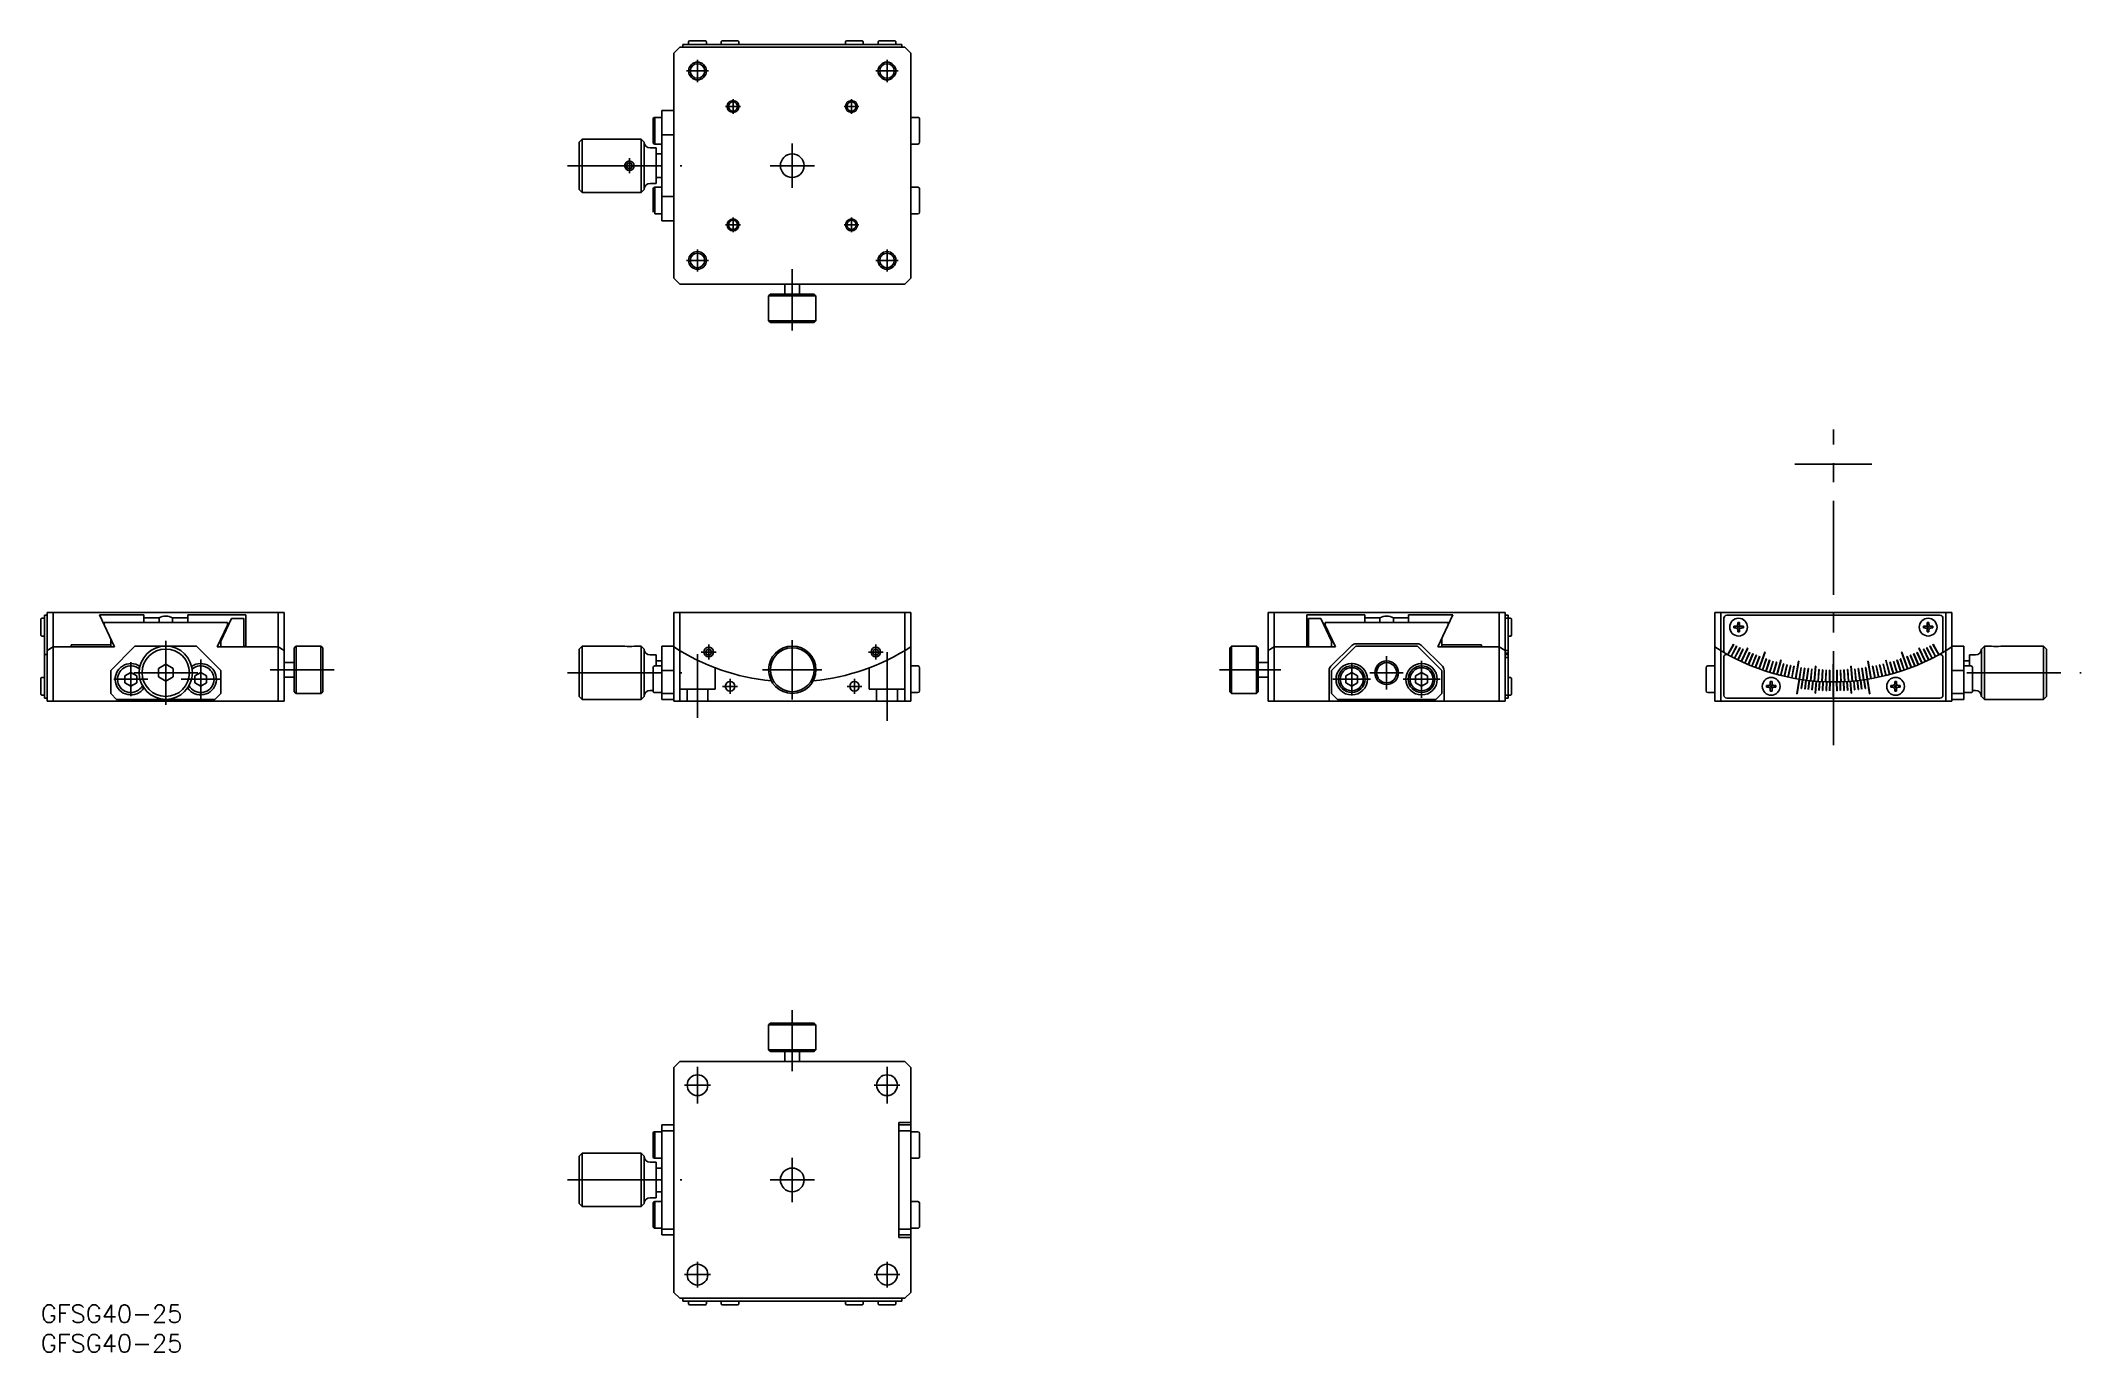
# Model space of a CAD drawing. Extents: x 0 to 345, y -8 to 214.
import ezdxf

# ---------------------------------------------------------------- set-up
doc = ezdxf.new("R2010")
doc.units = 0
doc.header["$LTSCALE"] = 0.5
doc.linetypes.add('CENTER', pattern=[50.8, 31.75, -6.35, 6.35, -6.35])
doc.linetypes.add('DASHED', pattern=[19.05, 12.7, -6.35])
for name, color, linetype in [('MSM_CENTER', 1, 'CENTER'), ('MSM_CONTINUOUS', 7, 'CONTINUOUS'), ('MSM_DASHED', 4, 'DASHED'), ('MSM_NARROW', 5, 'CONTINUOUS'), ('MSM_PART_NUMBER', 7, 'CONTINUOUS')]:
    doc.layers.add(name, color=color, linetype=linetype)
doc.styles.get("Standard").update_dxf_attribs({"font": 'txt.shx', "height": 3, "bigfont": 'bigfont.shx'})

# ---------------------------------------------------------------- blocks, each defined once
blk = doc.blocks.new('*U50')
at = {"layer": 'MSM_PART_NUMBER'}
blk.add_text('GFSG40-25', height=3, dxfattribs=at).set_placement((0, -3))
blk = doc.blocks.new('*U51')
at = {"layer": 'MSM_PART_NUMBER'}
blk.add_text('GFSG40-25', height=3, dxfattribs=at).set_placement((0, -8))

msp = doc.modelspace()

# ---------------------------------------------------------------- linework, layer by layer
at = {"layer": 'MSM_CENTER'}
for p, q in [((110.88, 206.53), (110.88, 210.28)), ((142.88, 206.53), (142.88, 210.28)), ((109.01, 208.41), (112.76, 208.41)), ((141.01, 208.41), (144.76, 208.41)), ((116.88, 201.16), (116.88, 203.66)), ((136.88, 201.16), (136.88, 203.66)), ((115.63, 202.41), (118.13, 202.41)), ((135.63, 202.41), (138.13, 202.41)), ((99.38, 191.16), (99.38, 193.66)), ((126.88, 188.66), (126.88, 196.16)), ((88.92, 192.41), (108.23, 192.41)), ((123.13, 192.41), (130.63, 192.41)), ((125.63, 192.41), (128.13, 192.41)), ((116.88, 181.16), (116.88, 183.66)), ((136.88, 181.16), (136.88, 183.66)), ((115.63, 182.41), (118.13, 182.41)), ((135.63, 182.41), (138.13, 182.41)), ((109.01, 176.41), (112.76, 176.41)), ((110.88, 174.53), (110.88, 178.28)), ((141.01, 176.41), (144.76, 176.41)), ((142.88, 174.53), (142.88, 178.28)), ((126.88, 164.56), (126.88, 174.91)), ((302.67, 94.53), (302.67, 147.83)), ((309.17, 141.97), (296.16, 141.97)), ((21.1, 101.36), (21.1, 112.18)), ((111.52, 110.27), (114.02, 110.27)), ((112.77, 109.02), (112.77, 111.52)), ((126.88, 102.27), (126.88, 112.27)), ((139.74, 110.27), (142.24, 110.27)), ((140.99, 109.02), (140.99, 111.52)), ((15.2, 102.79), (15.2, 108.54)), ((27, 102.36), (27, 108.98)), ((38.71, 107.27), (49.56, 107.27)), ((110.88, 99.16), (110.88, 109.91)), ((121.88, 107.27), (131.88, 107.27)), ((142.88, 98.64), (142.88, 110.22)), ((199, 107.27, -5.9), (209.4, 107.27, -5.9)), ((221.34, 102.91, -5.9), (221.34, 108.42, -5.9)), ((227.24, 103.96, -5.9), (227.24, 109.58, -5.9)), ((233.14, 102.54, -5.9), (233.14, 108.79, -5.9)), ((12.32, 105.67), (18.07, 105.67)), ((15.69, 106.77), (26.51, 106.77)), ((23.69, 105.67), (30.31, 105.67)), ((88.92, 106.77), (108.23, 106.77)), ((115.13, 104.47), (117.63, 104.47)), ((116.38, 103.22), (116.38, 105.72)), ((136.13, 104.47), (138.63, 104.47)), ((137.38, 103.22), (137.38, 105.72)), ((218.15, 105.67, -5.9), (224.53, 105.67, -5.9)), ((224.43, 106.77, -5.9), (230.05, 106.77, -5.9)), ((230.02, 105.67, -5.9), (236.27, 105.67, -5.9)), ((325.21, 106.77), (344.51, 106.77)), ((126.88, 39.45), (126.88, 49.8)), ((110.88, 34.01), (110.88, 40.19)), ((142.88, 34.01), (142.88, 40.19)), ((108.69, 37.1), (113.07, 37.1)), ((140.69, 37.1), (145.07, 37.1)), ((126.88, 17.35), (126.88, 24.85)), ((88.92, 21.1), (108.23, 21.1)), ((123.13, 21.1), (130.63, 21.1)), ((110.88, 2.91), (110.88, 7.29)), ((142.88, 2.91), (142.88, 7.29)), ((108.69, 5.1), (109.13, 5.1)), ((112.63, 5.1), (113.07, 5.1)), ((140.69, 5.1), (141.13, 5.1)), ((144.63, 5.1), (145.07, 5.1))]:
    msp.add_line(p, q, dxfattribs=at)
at = {"layer": 'MSM_CONTINUOUS'}
for p, q in [((106.88, 211.41), (107.88, 212.41)), ((106.88, 173.41), (106.88, 211.41)), ((107.88, 212.41), (145.88, 212.41)), ((108.38, 212.41), (108.38, 212.91)), ((108.38, 212.91), (145.38, 212.91)), ((109.38, 213.31), (109.38, 212.92)), ((112.18, 213.51), (109.58, 213.51)), ((112.38, 212.92), (112.38, 213.31)), ((114.88, 213.31), (114.88, 212.92)), ((117.68, 213.51), (115.08, 213.51)), ((117.88, 212.92), (117.88, 213.31)), ((135.88, 213.31), (135.88, 212.92)), ((138.68, 213.51), (136.08, 213.51)), ((138.88, 212.92), (138.88, 213.31)), ((141.38, 213.31), (141.38, 212.92)), ((144.18, 213.51), (141.58, 213.51)), ((144.38, 212.92), (144.38, 213.31)), ((145.38, 212.91), (145.38, 212.41)), ((145.88, 212.41), (146.88, 211.41)), ((146.88, 211.41), (146.88, 173.41)), ((103.38, 196.36), (103.38, 200.26)), ((104.88, 200.56), (103.68, 200.56)), ((103.68, 200.56), (103.68, 196.06)), ((104.88, 201.71), (104.88, 183.11)), ((104.88, 201.71), (106.88, 201.71)), ((146.88, 200.56), (148.08, 200.56)), ((148.38, 200.26), (148.38, 196.36)), ((90.88, 196.41), (91.38, 196.91)), ((90.88, 188.41), (90.88, 196.41)), ((91.38, 196.91), (101.38, 196.91)), ((91.38, 187.91), (91.38, 196.91)), ((101.38, 196.91), (101.88, 196.41)), ((101.38, 196.91), (101.38, 187.91)), ((101.88, 196.41), (101.88, 188.41)), ((104.88, 197.61), (106.88, 197.61)), ((103.88, 195.41), (102.88, 195.41)), ((104.88, 196.06), (103.68, 196.06)), ((103.88, 189.41), (103.88, 195.41)), ((103.88, 194.41), (104.88, 194.41)), ((148.08, 196.06), (146.88, 196.06)), ((98.86, 192.41), (99.12, 192.86)), ((99.12, 191.96), (98.86, 192.41)), ((99.12, 192.86), (99.64, 192.86)), ((99.64, 191.96), (99.12, 191.96)), ((99.64, 192.86), (99.9, 192.41)), ((99.9, 192.41), (99.64, 191.96)), ((103.88, 190.41), (104.88, 190.41)), ((91.38, 187.91), (90.88, 188.41)), ((101.38, 187.91), (91.38, 187.91)), ((101.88, 188.41), (101.38, 187.91)), ((102.88, 189.41), (103.88, 189.41)), ((103.38, 188.46), (103.38, 184.56)), ((104.88, 188.76), (103.68, 188.76)), ((103.68, 188.76), (103.68, 184.26)), ((104.88, 187.21), (106.88, 187.21)), ((146.88, 188.76), (148.08, 188.76)), ((148.38, 188.46), (148.38, 184.56)), ((103.68, 184.26), (104.88, 184.26)), ((104.88, 183.11), (106.88, 183.11)), ((148.08, 184.26), (146.88, 184.26)), ((107.88, 172.41), (106.88, 173.41)), ((145.88, 172.41), (107.88, 172.41)), ((125.63, 172.41), (125.63, 170.71)), ((128.13, 172.41), (128.13, 170.71)), ((146.88, 173.41), (145.88, 172.41)), ((123.18, 170.71), (122.88, 170.41)), ((122.88, 170.41), (122.88, 166.21)), ((130.88, 170.41), (122.88, 170.41)), ((130.58, 170.71), (123.18, 170.71)), ((130.88, 170.41), (130.58, 170.71)), ((130.88, 166.21), (130.88, 170.41)), ((122.88, 166.21), (123.18, 165.91)), ((122.88, 166.21), (130.88, 166.21)), ((123.18, 165.91), (130.58, 165.91)), ((130.58, 165.91), (130.88, 166.21)), ((0, 113.17), (0, 115.77)), ((0.2, 115.97), (0.59, 115.97)), ((0.6, 116.47), (0.6, 102.47)), ((0.6, 116.47), (1.1, 116.47)), ((1.1, 101.97), (1.1, 116.97)), ((1.1, 116.97), (41.1, 116.97)), ((2.1, 101.97), (2.1, 116.97)), ((12.45, 111.14), (9.9, 116.54)), ((9.9, 116.54), (17.4, 116.54)), ((10.7, 114.85), (10.7, 115.27)), ((10.7, 115.27), (31.5, 115.27)), ((17.4, 116.54), (17.4, 115.27)), ((17.4, 116.04), (19.97, 116.04)), ((19.97, 116.04), (19.97, 115.27)), ((22.23, 115.27), (22.23, 116.04)), ((22.23, 116.04), (24.8, 116.04)), ((24.8, 115.27), (24.8, 116.54)), ((24.8, 116.54), (34.6, 116.54)), ((31.5, 114.82), (29.75, 111.14)), ((32.2, 115.91), (30.4, 112.1)), ((31.5, 115.27), (31.5, 114.43)), ((34.3, 115.91), (32.2, 115.91)), ((34.3, 111.14), (34.3, 115.91)), ((34.6, 116.54), (34.6, 111.14)), ((40.1, 116.97), (40.1, 101.97)), ((41.1, 116.97), (41.1, 101.97)), ((106.88, 101.97), (106.88, 116.97)), ((106.88, 116.97), (146.88, 116.97)), ((107.88, 101.97), (107.88, 116.97)), ((145.88, 116.97), (145.88, 101.97)), ((146.88, 116.97), (146.88, 101.97)), ((207.24, 101.97, -5.9), (207.24, 116.97, -5.9)), ((207.24, 116.97, -5.9), (247.24, 116.97, -5.9)), ((208.24, 101.97, -5.9), (208.24, 116.97, -5.9)), ((213.74, 111.14, -5.9), (213.74, 116.54, -5.9)), ((213.74, 116.54, -5.9), (223.54, 116.54, -5.9)), ((214.04, 111.14, -5.9), (214.04, 115.91, -5.9)), ((214.04, 115.91, -5.9), (216.14, 115.91, -5.9)), ((216.14, 115.91, -5.9), (217.94, 112.1, -5.9)), ((216.84, 114.43, -5.9), (216.84, 115.27, -5.9)), ((216.84, 115.27, -5.9), (237.64, 115.27, -5.9)), ((218.59, 111.14, -5.9), (216.84, 114.82, -5.9)), ((223.54, 116.54, -5.9), (223.54, 115.27, -5.9)), ((223.54, 116.04, -5.9), (226.11, 116.04, -5.9)), ((226.11, 116.04, -5.9), (226.11, 115.27, -5.9)), ((228.38, 115.27, -5.9), (228.38, 116.04, -5.9)), ((228.38, 116.04, -5.9), (230.94, 116.04, -5.9)), ((230.94, 115.27, -5.9), (230.94, 116.54, -5.9)), ((230.94, 116.54, -5.9), (238.44, 116.54, -5.9)), ((238.44, 116.54, -5.9), (235.89, 111.14, -5.9)), ((237.64, 115.27, -5.9), (237.64, 114.85, -5.9)), ((246.24, 116.97, -5.9), (246.24, 101.97, -5.9)), ((247.24, 116.97, -5.9), (247.24, 101.97, -5.9)), ((247.74, 116.47, -5.9), (247.24, 116.47, -5.9)), ((247.24, 115.97, -5.9), (248.14, 115.97, -5.9)), ((247.74, 102.47, -5.9), (247.74, 116.47, -5.9)), ((247.75, 112.97, -5.9), (247.75, 115.97, -5.9)), ((248.34, 115.77, -5.9), (248.34, 113.17, -5.9)), ((282.67, 116.97), (282.67, 101.97)), ((322.67, 116.97), (282.67, 116.97)), ((283.67, 116.97), (283.67, 101.97)), ((284.17, 115.97), (284.17, 110.5)), ((320.67, 116.47), (284.67, 116.47)), ((285.86, 114.33), (285.86, 114.61)), ((285.86, 114.61), (286.19, 114.61)), ((286.19, 114.33), (285.86, 114.33)), ((286.52, 114.95), (286.52, 115.27)), ((286.52, 115.27), (286.81, 115.27)), ((286.52, 113.66), (286.52, 113.99)), ((286.81, 115.27), (286.81, 114.95)), ((286.81, 113.99), (286.81, 113.66)), ((287.14, 114.61), (287.47, 114.61)), ((287.47, 114.33), (287.14, 114.33)), ((287.47, 114.61), (287.47, 114.33)), ((317.86, 114.33), (317.86, 114.61)), ((317.86, 114.61), (318.19, 114.61)), ((318.19, 114.33), (317.86, 114.33)), ((318.52, 114.95), (318.52, 115.27)), ((318.52, 115.27), (318.81, 115.27)), ((318.52, 113.66), (318.52, 113.99)), ((318.81, 115.27), (318.81, 114.95)), ((318.81, 113.99), (318.81, 113.66)), ((319.14, 114.61), (319.47, 114.61)), ((319.47, 114.33), (319.14, 114.33)), ((319.47, 114.61), (319.47, 114.33)), ((321.17, 110.5), (321.17, 115.97)), ((321.67, 116.97), (321.67, 101.97)), ((322.67, 101.97), (322.67, 116.97)), ((0.59, 112.97), (0.2, 112.97)), ((1.1, 110.51), (2.1, 111.14)), ((2.1, 111.14), (12.45, 111.14)), ((5.1, 111.14), (5.1, 111.5)), ((5.1, 111.5), (11.8, 111.5)), ((11.8, 111.14), (11.8, 112.52)), ((15.9, 111.27), (11.8, 107.17)), ((26.3, 111.27), (15.9, 111.27)), ((30.4, 107.17), (26.3, 111.27)), ((29.75, 111.14), (40.1, 111.14)), ((30.4, 112.1), (30.4, 111.14)), ((34.3, 111.27), (34.6, 111.27)), ((40.1, 111.14), (41.1, 110.51)), ((43.1, 111.27), (42.8, 110.97)), ((42.8, 110.97), (42.8, 103.57)), ((47.3, 111.27), (43.1, 111.27)), ((43.1, 103.27), (43.1, 111.27)), ((47.6, 110.97), (47.3, 111.27)), ((47.3, 111.27), (47.3, 103.27)), ((47.6, 103.57), (47.6, 110.97)), ((90.88, 110.77), (91.38, 111.27)), ((90.88, 102.77), (90.88, 110.77)), ((91.38, 111.27), (91.38, 102.27)), ((98.59, 111.27), (91.38, 111.27)), ((101.38, 111.27), (100.18, 111.27)), ((101.88, 110.77), (101.38, 111.27)), ((101.38, 111.27), (101.38, 102.27)), ((101.88, 102.77), (101.88, 110.77)), ((104.88, 111.27), (104.88, 102.27)), ((106.88, 111.27), (104.88, 111.27)), ((112.25, 110.27), (112.51, 110.72)), ((112.51, 109.82), (112.25, 110.27)), ((112.51, 110.72), (113.03, 110.72)), ((113.03, 110.72), (113.29, 110.27)), ((113.29, 110.27), (113.03, 109.82)), ((140.47, 110.27), (140.73, 110.72)), ((140.73, 109.82), (140.47, 110.27)), ((140.73, 110.72), (141.25, 110.72)), ((141.25, 110.72), (141.51, 110.27)), ((141.51, 110.27), (141.25, 109.82)), ((200.74, 110.97, -5.9), (201.04, 111.27, -5.9)), ((200.74, 103.57, -5.9), (200.74, 110.97, -5.9)), ((201.04, 111.27, -5.9), (205.24, 111.27, -5.9)), ((201.04, 111.27, -5.9), (201.04, 103.27, -5.9)), ((205.24, 111.27, -5.9), (205.54, 110.97, -5.9)), ((205.24, 103.27, -5.9), (205.24, 111.27, -5.9)), ((205.54, 110.97, -5.9), (205.54, 103.57, -5.9)), ((207.24, 110.51, -5.9), (208.24, 111.14, -5.9)), ((208.24, 111.14, -5.9), (218.59, 111.14, -5.9)), ((213.74, 111.27, -5.9), (213.75, 111.27, -5.9)), ((213.75, 111.27, -5.9), (213.75, 111.14, -5.9)), ((213.83, 111.14, -5.9), (213.75, 111.27, -5.9)), ((217.83, 107.86, -5.9), (221.35, 111.38, -5.9)), ((217.94, 112.1, -5.9), (217.94, 111.14, -5.9)), ((217.94, 107.17, -5.9), (222.04, 111.27, -5.9)), ((222.04, 111.27, -5.9), (232.44, 111.27, -5.9)), ((222.06, 111.67, -5.9), (232.43, 111.67, -5.9)), ((232.44, 111.27, -5.9), (236.54, 107.17, -5.9)), ((233.13, 111.38, -5.9), (236.65, 107.86, -5.9)), ((235.89, 111.14, -5.9), (246.24, 111.14, -5.9)), ((236.54, 111.14, -5.9), (236.54, 112.52, -5.9)), ((243.24, 111.5, -5.9), (236.54, 111.5, -5.9)), ((243.24, 111.14, -5.9), (243.24, 111.5, -5.9)), ((246.24, 111.14, -5.9), (247.24, 110.51, -5.9)), ((247.74, 110.5, -5.9), (247.24, 110.5, -5.9)), ((248.14, 112.97, -5.9), (247.75, 112.97, -5.9)), ((285.8, 111.59), (284.83, 109.84)), ((284.87, 109.81), (285.84, 111.56)), ((286.33, 111.3), (285.39, 109.53)), ((285.44, 109.51), (286.37, 111.27)), ((285.84, 111.56), (285.8, 111.59)), ((286.87, 111.02), (285.96, 109.24)), ((286, 109.21), (286.91, 111)), ((286.37, 111.27), (286.33, 111.3)), ((286.81, 113.66), (286.52, 113.66)), ((287.41, 110.75), (286.53, 108.95)), ((286.58, 108.93), (287.46, 110.73)), ((286.91, 111), (286.87, 111.02)), ((288.17, 110.94), (287.11, 108.67)), ((287.16, 108.65), (288.21, 110.92)), ((287.46, 110.73), (287.41, 110.75)), ((288.21, 110.92), (288.17, 110.94)), ((291.1, 110.26), (290.07, 107.44)), ((290.12, 107.43), (291.15, 110.25)), ((291.15, 110.25), (291.1, 110.26)), ((314.19, 110.25), (314.23, 110.26)), ((315.21, 107.43), (314.19, 110.25)), ((314.23, 110.26), (315.26, 107.44)), ((317.12, 110.92), (317.16, 110.94)), ((318.17, 108.65), (317.12, 110.92)), ((317.16, 110.94), (318.22, 108.67)), ((317.88, 110.73), (317.92, 110.75)), ((318.75, 108.93), (317.88, 110.73)), ((317.92, 110.75), (318.8, 108.95)), ((318.42, 111), (318.46, 111.02)), ((319.33, 109.21), (318.42, 111)), ((318.46, 111.02), (319.37, 109.24)), ((318.81, 113.66), (318.52, 113.66)), ((318.96, 111.27), (319, 111.3)), ((319.9, 109.51), (318.96, 111.27)), ((319, 111.3), (319.94, 109.53)), ((319.49, 111.56), (319.54, 111.59)), ((320.46, 109.81), (319.49, 111.56)), ((319.54, 111.59), (320.5, 109.84)), ((322.67, 111.27), (324.67, 111.27)), ((324.67, 111.27), (324.67, 102.27)), ((327.67, 110.77), (328.17, 111.27)), ((327.67, 102.77), (327.67, 110.77)), ((328.17, 111.27), (328.17, 102.27)), ((329.37, 111.27), (328.17, 111.27)), ((338.17, 111.27), (330.96, 111.27)), ((338.17, 102.27), (338.17, 111.27)), ((338.17, 111.27), (338.67, 110.77)), ((338.67, 110.77), (338.67, 102.77)), ((0.6, 109.86), (1.1, 109.86)), ((11.8, 107.17), (11.8, 103.27)), ((14.2, 106.25), (15.2, 106.82)), ((15.2, 106.82), (16.2, 106.25)), ((19.85, 107.49), (21.1, 108.21)), ((19.85, 106.05), (19.85, 107.49)), ((21.1, 108.21), (22.35, 107.49)), ((22.35, 107.49), (22.35, 106.05)), ((26, 106.25), (27, 106.82)), ((27, 106.82), (28, 106.25)), ((30.4, 103.27), (30.4, 107.17)), ((41.1, 108.52), (42.8, 108.52)), ((102.88, 109.77), (103.88, 109.77)), ((103.38, 103.72), (103.38, 107.62)), ((104.88, 107.92), (103.68, 107.92)), ((103.88, 109.77), (103.88, 107.92)), ((103.88, 108.77), (104.88, 108.77)), ((106.88, 107.17), (104.88, 107.17)), ((113.03, 109.82), (112.51, 109.82)), ((141.25, 109.82), (140.73, 109.82)), ((146.88, 107.92), (148.08, 107.92)), ((148.38, 103.72), (148.38, 107.62)), ((207.24, 108.52, -5.9), (205.54, 108.52, -5.9)), ((217.54, 101.97, -5.9), (217.54, 107.15, -5.9)), ((217.94, 103.27, -5.9), (217.94, 107.17, -5.9)), ((220.34, 106.25, -5.9), (221.34, 106.82, -5.9)), ((221.34, 106.82, -5.9), (222.34, 106.25, -5.9)), ((232.14, 106.25, -5.9), (233.14, 106.82, -5.9)), ((233.14, 106.82, -5.9), (234.14, 106.25, -5.9)), ((236.54, 107.17, -5.9), (236.54, 103.27, -5.9)), ((236.94, 107.15, -5.9), (236.94, 101.97, -5.9)), ((247.74, 110.07, -5.9), (247.24, 110.07, -5.9)), ((247.74, 109.86, -5.9), (247.24, 109.86, -5.9)), ((247.74, 109.36, -5.9), (247.24, 109.36, -5.9)), ((281.17, 103.72), (281.17, 107.62)), ((281.47, 107.92), (282.67, 107.92)), ((284.17, 109.36), (284.17, 102.97)), ((288.51, 110.23), (287.7, 108.41)), ((287.74, 108.39), (288.55, 110.21)), ((289.07, 109.99), (288.28, 108.15)), ((288.33, 108.13), (289.11, 109.97)), ((288.55, 110.21), (288.51, 110.23)), ((289.63, 109.76), (288.88, 107.9)), ((288.92, 107.89), (289.67, 109.74)), ((289.11, 109.97), (289.07, 109.99)), ((290.19, 109.54), (289.47, 107.67)), ((289.52, 107.65), (290.24, 109.52)), ((289.67, 109.74), (289.63, 109.76)), ((290.24, 109.52), (290.19, 109.54)), ((291.33, 109.12), (290.68, 107.23)), ((290.73, 107.21), (291.38, 109.1)), ((291.9, 108.93), (291.29, 107.03)), ((291.38, 109.1), (291.33, 109.12)), ((291.33, 107.01), (291.95, 108.91)), ((291.95, 108.91), (291.9, 108.93)), ((292.48, 108.74), (291.9, 106.83)), ((291.95, 106.82), (292.53, 108.73)), ((292.53, 108.73), (292.48, 108.74)), ((293.06, 108.57), (292.51, 106.65)), ((292.56, 106.64), (293.11, 108.56)), ((293.11, 108.56), (293.06, 108.57)), ((293.78, 108.89), (293.13, 106.48)), ((293.18, 106.46), (293.83, 108.88)), ((294.24, 108.26), (293.75, 106.32)), ((293.83, 108.88), (293.78, 108.89)), ((293.8, 106.3), (294.28, 108.25)), ((294.28, 108.25), (294.24, 108.26)), ((294.82, 108.12), (294.37, 106.17)), ((294.42, 106.16), (294.87, 108.1)), ((294.87, 108.1), (294.82, 108.12)), ((295.42, 107.98), (295, 106.03)), ((295.05, 106.02), (295.47, 107.97)), ((295.47, 107.97), (295.42, 107.98)), ((296.01, 107.86), (295.63, 105.9)), ((295.68, 105.89), (296.06, 107.85)), ((296.06, 107.85), (296.01, 107.86)), ((296.78, 108.74), (296.26, 105.78)), ((296.31, 105.77), (296.83, 108.73)), ((296.83, 108.73), (296.78, 108.74)), ((297.21, 107.65), (296.89, 105.68)), ((296.94, 105.67), (297.25, 107.64)), ((297.25, 107.64), (297.21, 107.65)), ((297.81, 107.56), (297.53, 105.58)), ((297.58, 105.57), (297.85, 107.55)), ((297.85, 107.55), (297.81, 107.56)), ((298.41, 107.48), (298.16, 105.5)), ((298.21, 105.49), (298.46, 107.48)), ((298.46, 107.48), (298.41, 107.48)), ((299.01, 107.41), (298.8, 105.42)), ((298.85, 105.42), (299.06, 107.41)), ((299.06, 107.41), (299.01, 107.41)), ((299.66, 107.85), (299.44, 105.36)), ((299.49, 105.36), (299.71, 107.85)), ((299.71, 107.85), (299.66, 107.85)), ((300.22, 107.31), (300.08, 105.31)), ((300.13, 105.31), (300.27, 107.3)), ((300.27, 107.3), (300.22, 107.31)), ((300.82, 107.27), (300.72, 105.27)), ((300.77, 105.27), (300.87, 107.27)), ((300.87, 107.27), (300.82, 107.27)), ((301.43, 107.24), (301.36, 105.24)), ((301.41, 105.24), (301.48, 107.24)), ((301.48, 107.24), (301.43, 107.24)), ((302.03, 107.22), (302, 105.23)), ((302.08, 107.22), (302.03, 107.22)), ((302.05, 105.22), (302.08, 107.22)), ((302.69, 108.22), (302.64, 108.22)), ((302.64, 108.22), (302.64, 105.22)), ((302.69, 105.22), (302.69, 108.22)), ((303.25, 107.22), (303.3, 107.22)), ((303.28, 105.22), (303.25, 107.22)), ((303.3, 107.22), (303.33, 105.23)), ((303.85, 107.24), (303.9, 107.24)), ((303.92, 105.24), (303.85, 107.24)), ((303.9, 107.24), (303.97, 105.24)), ((304.46, 107.27), (304.51, 107.27)), ((304.56, 105.27), (304.46, 107.27)), ((304.51, 107.27), (304.61, 105.27)), ((305.07, 107.3), (305.12, 107.31)), ((305.2, 105.31), (305.07, 107.3)), ((305.12, 107.31), (305.25, 105.31)), ((305.63, 107.85), (305.68, 107.85)), ((305.84, 105.36), (305.63, 107.85)), ((305.68, 107.85), (305.89, 105.36)), ((306.27, 107.41), (306.32, 107.41)), ((306.48, 105.42), (306.27, 107.41)), ((306.32, 107.41), (306.53, 105.42)), ((306.88, 107.48), (306.93, 107.48)), ((307.12, 105.49), (306.88, 107.48)), ((306.93, 107.48), (307.17, 105.5)), ((307.48, 107.55), (307.53, 107.56)), ((307.76, 105.57), (307.48, 107.55)), ((307.53, 107.56), (307.81, 105.58)), ((308.08, 107.64), (308.13, 107.65)), ((308.39, 105.67), (308.08, 107.64)), ((308.13, 107.65), (308.44, 105.68)), ((308.5, 108.73), (308.55, 108.74)), ((309.02, 105.77), (308.5, 108.73)), ((308.55, 108.74), (309.07, 105.78)), ((309.27, 107.85), (309.32, 107.86)), ((309.65, 105.89), (309.27, 107.85)), ((309.32, 107.86), (309.7, 105.9)), ((309.87, 107.97), (309.92, 107.98)), ((310.28, 106.02), (309.87, 107.97)), ((309.92, 107.98), (310.33, 106.03)), ((310.46, 108.1), (310.51, 108.12)), ((310.91, 106.16), (310.46, 108.1)), ((310.51, 108.12), (310.96, 106.17)), ((311.05, 108.25), (311.1, 108.26)), ((311.53, 106.3), (311.05, 108.25)), ((311.1, 108.26), (311.58, 106.32)), ((311.51, 108.88), (311.55, 108.89)), ((312.15, 106.46), (311.51, 108.88)), ((311.55, 108.89), (312.2, 106.48)), ((312.22, 108.56), (312.27, 108.57)), ((312.77, 106.64), (312.22, 108.56)), ((312.27, 108.57), (312.82, 106.65)), ((312.8, 108.73), (312.85, 108.74)), ((313.39, 106.82), (312.8, 108.73)), ((312.85, 108.74), (313.43, 106.83)), ((313.38, 108.91), (313.43, 108.93)), ((314, 107.01), (313.38, 108.91)), ((313.43, 108.93), (314.05, 107.03)), ((313.96, 109.1), (314, 109.12)), ((314.61, 107.21), (313.96, 109.1)), ((314, 109.12), (314.65, 107.23)), ((315.1, 109.52), (315.14, 109.54)), ((315.81, 107.65), (315.1, 109.52)), ((315.14, 109.54), (315.86, 107.67)), ((315.66, 109.74), (315.71, 109.76)), ((316.41, 107.89), (315.66, 109.74)), ((315.71, 109.76), (316.46, 107.9)), ((316.22, 109.97), (316.27, 109.99)), ((317, 108.13), (316.22, 109.97)), ((316.27, 109.99), (317.05, 108.15)), ((316.78, 110.21), (316.82, 110.23)), ((317.59, 108.39), (316.78, 110.21)), ((316.82, 110.23), (317.64, 108.41)), ((321.17, 102.97), (321.17, 109.36)), ((322.67, 107.17), (324.67, 107.17)), ((324.67, 108.77), (325.67, 108.77)), ((324.67, 107.92), (325.87, 107.92)), ((325.67, 107.92), (325.67, 109.77)), ((325.67, 109.77), (326.67, 109.77)), ((326.17, 107.62), (326.17, 103.72)), ((0, 103.17), (0, 105.77)), ((0.2, 105.97), (0.59, 105.97)), ((14.2, 105.09), (14.2, 106.25)), ((15.2, 104.51), (14.2, 105.09)), ((16.2, 105.09), (15.2, 104.51)), ((16.2, 106.25), (16.2, 105.09)), ((21.1, 105.33), (19.85, 106.05)), ((22.35, 106.05), (21.1, 105.33)), ((26, 105.09), (26, 106.25)), ((27, 104.51), (26, 105.09)), ((28, 105.09), (27, 104.51)), ((28, 106.25), (28, 105.09)), ((42.8, 106.02), (41.1, 106.02)), ((42.8, 103.57), (43.1, 103.27)), ((47.3, 103.27), (47.6, 103.57)), ((103.38, 103.77), (102.88, 103.77)), ((104.88, 103.42), (103.68, 103.42)), ((148.08, 103.42), (146.88, 103.42)), ((201.04, 103.27, -5.9), (200.74, 103.57, -5.9)), ((205.54, 103.57, -5.9), (205.24, 103.27, -5.9)), ((205.54, 106.02, -5.9), (207.24, 106.02, -5.9)), ((220.34, 105.09, -5.9), (220.34, 106.25, -5.9)), ((221.34, 104.51, -5.9), (220.34, 105.09, -5.9)), ((222.34, 105.09, -5.9), (221.34, 104.51, -5.9)), ((222.34, 106.25, -5.9), (222.34, 105.09, -5.9)), ((232.14, 105.09, -5.9), (232.14, 106.25, -5.9)), ((233.14, 104.51, -5.9), (232.14, 105.09, -5.9)), ((234.14, 105.09, -5.9), (233.14, 104.51, -5.9)), ((234.14, 106.25, -5.9), (234.14, 105.09, -5.9)), ((248.14, 105.97, -5.9), (247.75, 105.97, -5.9)), ((247.75, 105.97, -5.9), (247.75, 102.97, -5.9)), ((248.34, 105.77, -5.9), (248.34, 103.17, -5.9)), ((282.67, 103.42), (281.47, 103.42)), ((291.36, 104.33), (291.36, 104.61)), ((291.36, 104.61), (291.69, 104.61)), ((291.69, 104.33), (291.36, 104.33)), ((292.02, 104.95), (292.02, 105.27)), ((292.02, 105.27), (292.31, 105.27)), ((292.02, 103.66), (292.02, 103.99)), ((292.31, 103.66), (292.02, 103.66)), ((292.31, 105.27), (292.31, 104.95)), ((292.31, 103.99), (292.31, 103.66)), ((292.64, 104.61), (292.97, 104.61)), ((292.97, 104.33), (292.64, 104.33)), ((292.97, 104.61), (292.97, 104.33)), ((296.89, 105.68), (296.5, 103.21)), ((296.55, 103.2), (296.94, 105.67)), ((297.46, 105.59), (297.25, 104.1)), ((297.3, 104.1), (297.51, 105.58)), ((298.04, 105.51), (297.85, 104.02)), ((297.9, 104.02), (298.08, 105.51)), ((298.61, 105.44), (298.44, 103.95)), ((298.49, 103.95), (298.66, 105.44)), ((299.18, 105.38), (299.04, 103.89)), ((299.09, 103.89), (299.23, 105.38)), ((299.76, 105.33), (299.6, 103.34)), ((299.65, 103.34), (299.81, 105.33)), ((300.33, 105.29), (300.24, 103.8)), ((300.29, 103.79), (300.38, 105.29)), ((300.91, 105.26), (300.84, 103.76)), ((300.89, 103.76), (300.96, 105.26)), ((301.49, 105.24), (301.44, 103.74)), ((301.49, 103.74), (301.54, 105.24)), ((302.06, 105.22), (302.04, 103.72)), ((302.09, 103.72), (302.11, 105.22)), ((302.64, 105.22), (302.64, 102.72)), ((302.69, 102.72), (302.69, 105.22)), ((303.24, 103.72), (303.22, 105.22)), ((303.27, 105.22), (303.29, 103.72)), ((303.84, 103.74), (303.8, 105.24)), ((303.85, 105.24), (303.89, 103.74)), ((304.44, 103.76), (304.37, 105.26)), ((304.42, 105.26), (304.49, 103.76)), ((305.04, 103.79), (304.95, 105.29)), ((305, 105.29), (305.09, 103.8)), ((305.68, 103.34), (305.52, 105.33)), ((305.57, 105.33), (305.73, 103.34)), ((306.24, 103.89), (306.1, 105.38)), ((306.15, 105.38), (306.29, 103.89)), ((306.84, 103.95), (306.67, 105.44)), ((306.72, 105.44), (306.89, 103.95)), ((307.44, 104.02), (307.25, 105.51)), ((307.3, 105.51), (307.48, 104.02)), ((308.03, 104.1), (307.82, 105.58)), ((307.87, 105.59), (308.08, 104.1)), ((308.78, 103.2), (308.39, 105.67)), ((308.44, 105.68), (308.83, 103.21)), ((312.36, 104.33), (312.36, 104.61)), ((312.36, 104.61), (312.69, 104.61)), ((312.69, 104.33), (312.36, 104.33)), ((313.02, 104.95), (313.02, 105.27)), ((313.02, 105.27), (313.31, 105.27)), ((313.02, 103.66), (313.02, 103.99)), ((313.31, 103.66), (313.02, 103.66)), ((313.31, 105.27), (313.31, 104.95)), ((313.31, 103.99), (313.31, 103.66)), ((313.64, 104.61), (313.97, 104.61)), ((313.97, 104.33), (313.64, 104.33)), ((313.97, 104.61), (313.97, 104.33)), ((325.87, 103.42), (324.67, 103.42)), ((326.17, 103.77), (326.67, 103.77)), ((0.59, 102.97), (0.2, 102.97)), ((0.6, 102.47), (1.1, 102.47)), ((41.1, 101.97), (1.1, 101.97)), ((11.8, 103.27), (12.8, 102.27)), ((12.8, 102.27), (29.4, 102.27)), ((29.4, 102.27), (30.4, 103.27)), ((43.1, 103.27), (47.3, 103.27)), ((91.38, 102.27), (90.88, 102.77)), ((91.38, 102.27), (101.38, 102.27)), ((101.38, 102.27), (101.88, 102.77)), ((104.88, 103.27), (106.88, 103.27)), ((104.88, 102.27), (106.88, 102.27)), ((146.88, 101.97), (106.88, 101.97)), ((205.24, 103.27, -5.9), (201.04, 103.27, -5.9)), ((247.24, 101.97, -5.9), (207.24, 101.97, -5.9)), ((218.94, 102.27, -5.9), (217.94, 103.27, -5.9)), ((235.54, 102.27, -5.9), (218.94, 102.27, -5.9)), ((236.54, 103.27, -5.9), (235.54, 102.27, -5.9)), ((247.24, 102.97, -5.9), (248.14, 102.97, -5.9)), ((247.24, 102.47, -5.9), (247.74, 102.47, -5.9)), ((282.67, 101.97), (322.67, 101.97)), ((284.67, 102.47), (320.67, 102.47)), ((322.67, 103.27), (324.67, 103.27)), ((324.67, 102.27), (322.67, 102.27)), ((328.17, 102.27), (327.67, 102.77)), ((328.17, 102.27), (338.17, 102.27)), ((338.67, 102.77), (338.17, 102.27)), ((122.88, 47.3), (123.18, 47.6)), ((122.88, 43.1), (122.88, 47.3)), ((122.88, 47.3), (130.88, 47.3)), ((123.18, 47.6), (130.58, 47.6)), ((130.58, 47.6), (130.88, 47.3)), ((130.88, 47.3), (130.88, 43.1)), ((123.18, 42.8), (122.88, 43.1)), ((130.88, 43.1), (122.88, 43.1)), ((130.58, 42.8), (123.18, 42.8)), ((125.63, 41.1), (125.63, 42.8)), ((128.13, 41.1), (128.13, 42.8)), ((130.88, 43.1), (130.58, 42.8)), ((107.88, 41.1), (106.88, 40.1)), ((106.88, 40.1), (106.88, 2.1)), ((145.88, 41.1), (107.88, 41.1)), ((146.88, 40.1), (145.88, 41.1)), ((146.88, 2.1), (146.88, 40.1)), ((103.38, 25.05), (103.38, 28.95)), ((103.68, 29.25), (104.88, 29.25)), ((103.68, 24.75), (103.68, 29.25)), ((104.88, 11.8), (104.88, 30.4)), ((104.88, 30.4), (106.88, 30.4)), ((104.88, 29.4), (106.88, 29.4)), ((144.88, 11.4), (144.88, 30.8)), ((144.88, 30.8), (146.88, 30.8)), ((146.88, 30.4), (144.88, 30.4)), ((146.88, 29.4), (144.88, 29.4)), ((148.08, 29.25), (146.88, 29.25)), ((148.38, 25.05), (148.38, 28.95)), ((91.38, 25.6), (90.88, 25.1)), ((90.88, 25.1), (90.88, 17.1)), ((101.38, 25.6), (91.38, 25.6)), ((91.38, 25.6), (91.38, 16.6)), ((101.88, 25.1), (101.38, 25.6)), ((101.38, 16.6), (101.38, 25.6)), ((101.88, 17.1), (101.88, 25.1)), ((104.88, 24.75), (103.68, 24.75)), ((146.88, 24.75), (148.08, 24.75)), ((102.88, 24.1), (103.88, 24.1)), ((103.88, 24.1), (103.88, 18.1)), ((103.88, 23.1), (104.88, 23.1)), ((103.88, 18.1), (102.88, 18.1)), ((104.88, 17.45), (103.68, 17.45)), ((103.68, 12.95), (103.68, 17.45)), ((103.88, 19.1), (104.88, 19.1)), ((148.08, 17.45), (146.88, 17.45)), ((90.88, 17.1), (91.38, 16.6)), ((91.38, 16.6), (101.38, 16.6)), ((101.38, 16.6), (101.88, 17.1)), ((103.38, 17.15), (103.38, 13.25)), ((148.38, 13.25), (148.38, 17.15)), ((104.88, 12.95), (103.68, 12.95)), ((104.88, 12.8), (106.88, 12.8)), ((104.88, 11.8), (106.88, 11.8)), ((146.88, 12.8), (144.88, 12.8)), ((146.88, 11.8), (144.88, 11.8)), ((146.88, 11.4), (144.88, 11.4)), ((146.88, 12.95), (148.08, 12.95)), ((109.13, 5.1), (112.63, 5.1)), ((141.13, 5.1), (144.63, 5.1)), ((106.88, 2.1), (107.88, 1.1)), ((107.88, 1.1), (145.88, 1.1)), ((108.38, 1.1), (108.38, 0.6)), ((108.38, 0.6), (145.38, 0.6)), ((109.38, 0.2), (109.38, 0.59)), ((112.18, 0), (109.58, 0)), ((112.38, 0.59), (112.38, 0.2)), ((114.88, 0.2), (114.88, 0.59)), ((117.68, 0), (115.08, 0)), ((117.88, 0.59), (117.88, 0.2)), ((135.88, 0.2), (135.88, 0.59)), ((138.68, 0), (136.08, 0)), ((138.88, 0.59), (138.88, 0.2)), ((141.38, 0.2), (141.38, 0.59)), ((144.18, 0), (141.58, 0)), ((144.38, 0.59), (144.38, 0.2)), ((145.38, 0.6), (145.38, 1.1)), ((145.88, 1.1), (146.88, 2.1))]:
    msp.add_line(p, q, dxfattribs=at)
for centre, radius in [((110.88, 208.41), 1.23), ((142.88, 208.41), 1.23), ((116.88, 202.41), 0.783), ((136.88, 202.41), 0.783), ((99.38, 192.41), 0.8), ((126.88, 192.41), 2), ((116.88, 182.41), 0.783), ((136.88, 182.41), 0.783), ((110.88, 176.41), 1.23), ((142.88, 176.41), 1.23), ((286.67, 114.47), 1.5), ((286.67, 114.47), 0.162), ((318.67, 114.47), 1.5), ((318.67, 114.47), 0.162), ((21.1, 106.77), 4.5), ((21.1, 106.77), 4), ((112.77, 110.27), 0.8), ((126.88, 107.27), 4), ((126.88, 107.27), 3.7), ((140.99, 110.27), 0.8), ((221.34, 105.67, -5.9), 2.65), ((221.34, 105.67, -5.9), 2.25), ((221.34, 105.67, -5.9), 1.95), ((227.24, 106.77, -5.9), 2), ((227.24, 106.77, -5.9), 1.7), ((233.14, 105.67, -5.9), 2.65), ((233.14, 105.67, -5.9), 2.25), ((233.14, 105.67, -5.9), 1.95), ((116.38, 104.47), 0.8), ((137.38, 104.47), 0.8), ((292.17, 104.47), 1.5), ((292.17, 104.47), 0.162), ((313.17, 104.47), 1.5), ((313.17, 104.47), 0.162), ((110.88, 37.1), 1.75), ((142.88, 37.1), 1.75), ((126.88, 21.1), 2), ((110.88, 5.1), 1.75), ((142.88, 5.1), 1.75)]:
    msp.add_circle(centre, radius, dxfattribs=at)
for centre, radius, start, end in [((109.58, 213.31), 0.2, 90.0001, 179.9998), ((109.39, 212.92), 0.01, 180.0081, 269.3887), ((112.18, 213.31), 0.2, 359.9999, 90.0001), ((112.37, 212.92), 0.01, 270.6102, 359.9947), ((115.08, 213.31), 0.2, 89.9998, 179.9999), ((114.89, 212.92), 0.01, 180.0084, 269.3886), ((117.68, 213.31), 0.2, 359.9999, 90.0001), ((117.87, 212.92), 0.01, 270.61, 359.9949), ((136.08, 213.31), 0.2, 90.0001, 179.9998), ((135.89, 212.92), 0.01, 180.0081, 269.3887), ((138.68, 213.31), 0.2, 359.9999, 90.0001), ((138.87, 212.92), 0.01, 270.6102, 359.9947), ((141.58, 213.31), 0.2, 89.9998, 179.9999), ((141.39, 212.92), 0.01, 180.0084, 269.3886), ((144.18, 213.31), 0.2, 359.9999, 90.0001), ((144.37, 212.92), 0.01, 270.61, 359.9949), ((103.68, 200.26), 0.3, 89.9999, 180.0003), ((148.08, 200.26), 0.3, 0, 90.0001), ((102.88, 196.41), 1, 180, 270), ((103.68, 196.36), 0.3, 179.9998, 270.0002), ((148.08, 196.36), 0.3, 270.0001, 359.9997), ((102.88, 188.41), 1, 90, 180), ((103.68, 188.46), 0.3, 89.9998, 180.0002), ((148.08, 188.46), 0.3, 0, 90.0001), ((148.08, 184.56), 0.3, 270.0001, 359.9997), ((0.2, 115.77), 0.2, 90.0001, 180.0002), ((21.1, 114.16), 2.19, 58.8599, 121.1401), ((227.24, 114.16, -5.9), 2.19, 58.8352, 121.1648), ((248.14, 115.77, -5.9), 0.2, 359.9998, 89.9999), ((284.67, 115.97), 0.5, 89.9998, 179.9999), ((286.19, 114.95), 0.333, 270, 0), ((286.19, 113.99), 0.333, 0, 89.9999), ((287.14, 114.95), 0.333, 180.0001, 269.9999), ((287.14, 113.99), 0.333, 90.0002, 179.9998), ((318.19, 114.95), 0.333, 270, 0), ((318.19, 113.99), 0.333, 0, 89.9999), ((319.14, 114.95), 0.333, 180.0001, 269.9999), ((319.14, 113.99), 0.333, 90.0002, 179.9998), ((320.67, 115.97), 0.5, 0.0001, 90.0002), ((0.2, 113.17), 0.2, 179.9996, 270.0001), ((99.39, 115.64), 4.44, 259.6958, 280.3042), ((102.88, 110.77), 1, 180, 270), ((126.88, 141.97), 36.75, 237.0288, 264.487), ((126.88, 141.97), 36.75, 275.513, 302.9712), ((222.06, 110.67, -5.9), 1, 90.0001, 135), ((232.43, 110.67, -5.9), 1, 45, 89.9999), ((248.14, 113.17, -5.9), 0.2, 270, 360), ((302.67, 141.97), 36.75, 237.0288, 302.9712), ((284.67, 110.5), 0.5, 180.0001, 240.2278), ((320.67, 110.5), 0.5, 301.1273, 359.9999), ((326.67, 110.77), 1, 270, 360), ((330.16, 115.67), 4.48, 259.7715, 280.2285), ((15.2, 105.67), 2.65, 54.7909, 326.3311), ((15.2, 105.67), 2.25, 50.0849, 331.0372), ((27, 105.67), 2.65, 213.6689, 125.2091), ((27, 105.67), 2.25, 208.9628, 129.9151), ((103.68, 107.62), 0.3, 89.9999, 180.0002), ((148.08, 107.62), 0.3, 0.0003, 90), ((218.54, 107.15, -5.9), 1, 135, 179.9999), ((235.94, 107.15, -5.9), 1, 0.0001, 45), ((281.47, 107.62), 0.3, 90, 179.9997), ((284.67, 109.36), 0.5, 61.104, 180), ((320.67, 109.36), 0.5, 0, 118.896), ((325.87, 107.62), 0.3, 359.9998, 90.0001), ((0.2, 105.77), 0.2, 90.0001, 180), ((102.88, 102.77), 1, 90, 180), ((103.68, 103.72), 0.3, 179.9997, 270.0002), ((148.08, 103.72), 0.3, 270, 359.9998), ((248.14, 105.77, -5.9), 0.2, 359.9998, 90), ((281.47, 103.72), 0.3, 180.0002, 270), ((291.69, 104.95), 0.333, 270, 0), ((291.69, 103.99), 0.333, 0, 89.9999), ((292.64, 104.95), 0.333, 180.0001, 269.9999), ((292.64, 103.99), 0.333, 90.0002, 179.9998), ((302.67, 141.97), 38.25, 261.8626, 261.9374), ((302.67, 141.97), 38.25, 262.7626, 262.8374), ((302.67, 141.97), 38.25, 263.6626, 263.7374), ((302.67, 141.97), 38.25, 264.5626, 264.6374), ((302.67, 141.97), 38.25, 266.3626, 266.4374), ((302.67, 141.97), 38.25, 267.2626, 267.3374), ((302.67, 141.97), 38.25, 268.1626, 268.2374), ((302.67, 141.97), 38.25, 269.0626, 269.1374), ((302.67, 141.97), 38.25, 270.8626, 270.9374), ((302.67, 141.97), 38.25, 271.7626, 271.8374), ((302.67, 141.97), 38.25, 272.6626, 272.7374), ((302.67, 141.97), 38.25, 273.5626, 273.6374), ((302.67, 141.97), 38.25, 275.3626, 275.4374), ((302.67, 141.97), 38.25, 276.2626, 276.3374), ((302.67, 141.97), 38.25, 277.1626, 277.2374), ((302.67, 141.97), 38.25, 278.0626, 278.1374), ((312.69, 104.95), 0.333, 270, 0), ((312.69, 103.99), 0.333, 0, 89.9999), ((313.64, 104.95), 0.333, 180.0001, 269.9999), ((313.64, 103.99), 0.333, 90.0002, 179.9998), ((325.87, 103.72), 0.3, 269.9998, 0.0003), ((326.67, 102.77), 1, 0, 90), ((0.2, 103.17), 0.2, 180, 270.0001), ((248.14, 103.17, -5.9), 0.2, 269.9999, 0.0002), ((284.67, 102.97), 0.5, 180, 270.0001), ((302.67, 141.97), 39.25, 260.9635, 261.0365), ((302.67, 141.97), 38.75, 265.463, 265.537), ((302.67, 141.97), 39.25, 269.9635, 270.0365), ((302.67, 141.97), 38.75, 274.463, 274.537), ((302.67, 141.97), 39.25, 278.9635, 279.0365), ((320.67, 102.97), 0.5, 269.9999, 360), ((103.68, 28.95), 0.3, 89.9999, 180.0003), ((148.08, 28.95), 0.3, 0.0003, 89.9999), ((102.88, 25.1), 1, 180, 270), ((103.68, 25.05), 0.3, 179.9998, 270.0002), ((148.08, 25.05), 0.3, 269.9999, 360), ((102.88, 17.1), 1, 90, 180), ((103.68, 17.15), 0.3, 89.9998, 180.0002), ((148.08, 17.15), 0.3, 0.0003, 89.9999), ((103.68, 13.25), 0.3, 179.9997, 270.0001), ((148.08, 13.25), 0.3, 269.9999, 360), ((109.39, 0.59), 0.01, 90.6113, 179.9919), ((109.58, 0.2), 0.2, 180.0002, 269.9999), ((112.18, 0.2), 0.2, 269.9999, 0.0001), ((112.37, 0.59), 0.01, 0.0053, 89.3898), ((114.89, 0.59), 0.01, 90.6114, 179.9916), ((115.08, 0.2), 0.2, 180.0001, 270.0002), ((117.68, 0.2), 0.2, 269.9999, 0.0001), ((117.87, 0.59), 0.01, 0.0051, 89.39), ((135.89, 0.59), 0.01, 90.6113, 179.9919), ((136.08, 0.2), 0.2, 180.0002, 269.9999), ((138.68, 0.2), 0.2, 269.9999, 0.0001), ((138.87, 0.59), 0.01, 0.0053, 89.3898), ((141.39, 0.59), 0.01, 90.6114, 179.9916), ((141.58, 0.2), 0.2, 180.0001, 270.0002), ((144.18, 0.2), 0.2, 269.9999, 0.0001), ((144.37, 0.59), 0.01, 0.0051, 89.39)]:
    msp.add_arc(centre, radius, start, end, dxfattribs=at)
at = {"layer": 'MSM_DASHED'}
for p, q in [((113.88, 107.6), (113.88, 103.97)), ((139.88, 107.6), (139.88, 103.97)), ((113.88, 103.97), (107.88, 103.97)), ((109.13, 103.97), (109.13, 101.97)), ((112.63, 103.97), (112.63, 101.97)), ((139.88, 103.97), (145.88, 103.97)), ((141.13, 103.97), (141.13, 101.97)), ((144.63, 103.97), (144.63, 101.97))]:
    msp.add_line(p, q, dxfattribs=at)
at = {"layer": 'MSM_NARROW'}
for centre, radius in [((110.88, 208.41), 1.5), ((142.88, 208.41), 1.5), ((116.88, 202.41), 1), ((136.88, 202.41), 1), ((116.88, 182.41), 1), ((136.88, 182.41), 1), ((110.88, 176.41), 1.5), ((142.88, 176.41), 1.5)]:
    msp.add_circle(centre, radius, dxfattribs=at)

# ---------------------------------------------------------------- block references
at = {"layer": 'MSM_CONTINUOUS'}
for name in ['*U50', '*U51']:
    msp.add_blockref(name, (0, 0), dxfattribs=at)

doc.saveas('drawing.dxf')
